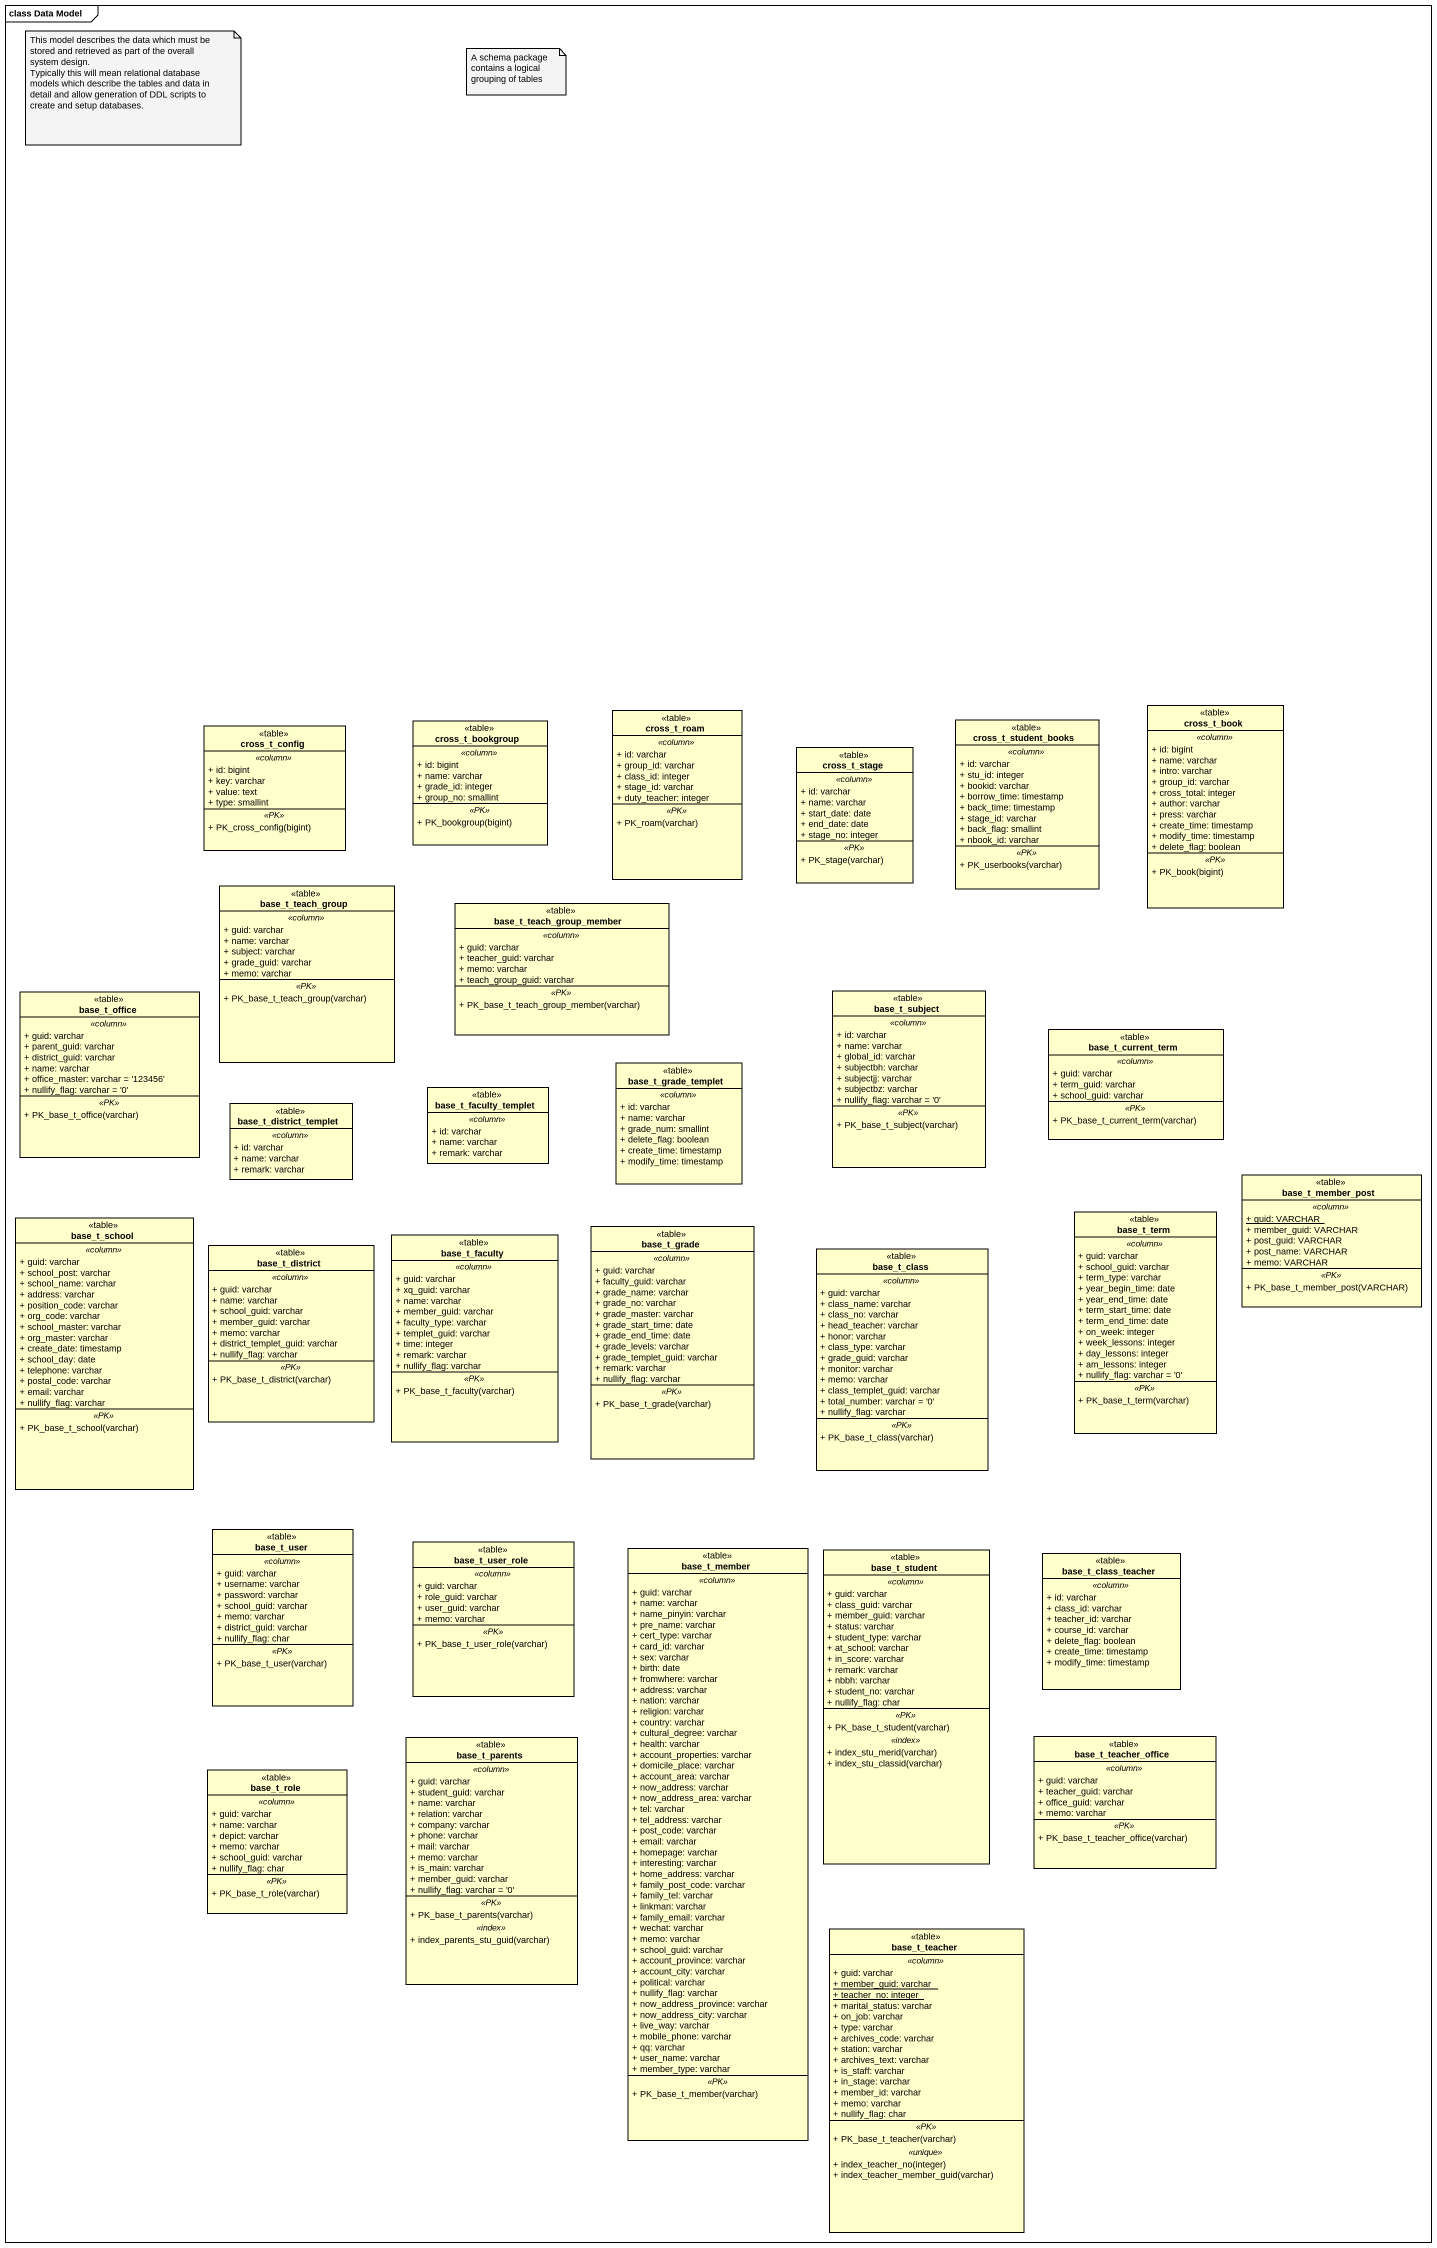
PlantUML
@startuml
mainframe class Data Model
hide circle
hide empty members
skinparam classAttributeIconSize 0
class cross_t_bookgroup <<table>> {
  .. <<column>> ..
  + id: bigint
  + name: varchar
  + grade_id: integer
  + group_no: smallint
  .. <<PK>> ..
  + PK_bookgroup(bigint)
}
class cross_t_roam <<table>> {
  .. <<column>> ..
  + id: varchar
  + group_id: varchar
  + class_id: integer
  + stage_id: varchar
  + duty_teacher: integer
  .. <<PK>> ..
  + PK_roam(varchar)
}
class cross_t_student_books <<table>> {
  .. <<column>> ..
  + id: varchar
  + stu_id: integer
  + bookid: varchar
  + borrow_time: timestamp
  + back_time: timestamp
  + stage_id: varchar
  + back_flag: smallint
  + nbook_id: varchar
  .. <<PK>> ..
  + PK_userbooks(varchar)
}
class cross_t_book <<table>> {
  .. <<column>> ..
  + id: bigint
  + name: varchar
  + intro: varchar
  + group_id: varchar
  + cross_total: integer
  + author: varchar
  + press: varchar
  + create_time: timestamp
  + modify_time: timestamp
  + delete_flag: boolean
  .. <<PK>> ..
  + PK_book(bigint)
}
class cross_t_config <<table>> {
  .. <<column>> ..
  + id: bigint
  + key: varchar
  + value: text
  + type: smallint
  .. <<PK>> ..
  + PK_cross_config(bigint)
}
class cross_t_stage <<table>> {
  .. <<column>> ..
  + id: varchar
  + name: varchar
  + start_date: date
  + end_date: date
  + stage_no: integer
  .. <<PK>> ..
  + PK_stage(varchar)
}
class base_t_teach_group <<table>> {
  .. <<column>> ..
  + guid: varchar
  + name: varchar
  + subject: varchar
  + grade_guid: varchar
  + memo: varchar
  .. <<PK>> ..
  + PK_base_t_teach_group(varchar)
}
class base_t_teach_group_member <<table>> {
  .. <<column>> ..
  + guid: varchar
  + teacher_guid: varchar
  + memo: varchar
  + teach_group_guid: varchar
  .. <<PK>> ..
  + PK_base_t_teach_group_member(varchar)
}
class base_t_office <<table>> {
  .. <<column>> ..
  + guid: varchar
  + parent_guid: varchar
  + district_guid: varchar
  + name: varchar
  + office_master: varchar = '123456'
  + nullify_flag: varchar = '0'
  .. <<PK>> ..
  + PK_base_t_office(varchar)
}
class base_t_subject <<table>> {
  .. <<column>> ..
  + id: varchar
  + name: varchar
  + global_id: varchar
  + subjectbh: varchar
  + subjectjj: varchar
  + subjectbz: varchar
  + nullify_flag: varchar = '0'
  .. <<PK>> ..
  + PK_base_t_subject(varchar)
}
class base_t_current_term <<table>> {
  .. <<column>> ..
  + guid: varchar
  + term_guid: varchar
  + school_guid: varchar
  .. <<PK>> ..
  + PK_base_t_current_term(varchar)
}
class base_t_grade_templet <<table>> {
  .. <<column>> ..
  + id: varchar
  + name: varchar
  + grade_num: smallint
  + delete_flag: boolean
  + create_time: timestamp
  + modify_time: timestamp
}
class base_t_district_templet <<table>> {
  .. <<column>> ..
  + id: varchar
  + name: varchar
  + remark: varchar
}
class base_t_faculty_templet <<table>> {
  .. <<column>> ..
  + id: varchar
  + name: varchar
  + remark: varchar
}
class base_t_member_post <<table>> {
  .. <<column>> ..
  {static} + guid: VARCHAR
  + member_guid: VARCHAR
  + post_guid: VARCHAR
  + post_name: VARCHAR
  + memo: VARCHAR
  .. <<PK>> ..
  + PK_base_t_member_post(VARCHAR)
}
class base_t_school <<table>> {
  .. <<column>> ..
  + guid: varchar
  + school_post: varchar
  + school_name: varchar
  + address: varchar
  + position_code: varchar
  + org_code: varchar
  + school_master: varchar
  + org_master: varchar
  + create_date: timestamp
  + school_day: date
  + telephone: varchar
  + postal_code: varchar
  + email: varchar
  + nullify_flag: varchar
  .. <<PK>> ..
  + PK_base_t_school(varchar)
}
class base_t_term <<table>> {
  .. <<column>> ..
  + guid: varchar
  + school_guid: varchar
  + term_type: varchar
  + year_begin_time: date
  + year_end_time: date
  + term_start_time: date
  + term_end_time: date
  + on_week: integer
  + week_lessons: integer
  + day_lessons: integer
  + am_lessons: integer
  + nullify_flag: varchar = '0'
  .. <<PK>> ..
  + PK_base_t_term(varchar)
}
class base_t_district <<table>> {
  .. <<column>> ..
  + guid: varchar
  + name: varchar
  + school_guid: varchar
  + member_guid: varchar
  + memo: varchar
  + district_templet_guid: varchar
  + nullify_flag: varchar
  .. <<PK>> ..
  + PK_base_t_district(varchar)
}
class base_t_faculty <<table>> {
  .. <<column>> ..
  + guid: varchar
  + xq_guid: varchar
  + name: varchar
  + member_guid: varchar
  + faculty_type: varchar
  + templet_guid: varchar
  + time: integer
  + remark: varchar
  + nullify_flag: varchar
  .. <<PK>> ..
  + PK_base_t_faculty(varchar)
}
class base_t_grade <<table>> {
  .. <<column>> ..
  + guid: varchar
  + faculty_guid: varchar
  + grade_name: varchar
  + grade_no: varchar
  + grade_master: varchar
  + grade_start_time: date
  + grade_end_time: date
  + grade_levels: varchar
  + grade_templet_guid: varchar
  + remark: varchar
  + nullify_flag: varchar
  .. <<PK>> ..
  + PK_base_t_grade(varchar)
}
class base_t_class <<table>> {
  .. <<column>> ..
  + guid: varchar
  + class_name: varchar
  + class_no: varchar
  + head_teacher: varchar
  + honor: varchar
  + class_type: varchar
  + grade_guid: varchar
  + monitor: varchar
  + memo: varchar
  + class_templet_guid: varchar
  + total_number: varchar = '0'
  + nullify_flag: varchar
  .. <<PK>> ..
  + PK_base_t_class(varchar)
}
class base_t_user <<table>> {
  .. <<column>> ..
  + guid: varchar
  + username: varchar
  + password: varchar
  + school_guid: varchar
  + memo: varchar
  + district_guid: varchar
  + nullify_flag: char
  .. <<PK>> ..
  + PK_base_t_user(varchar)
}
class base_t_user_role <<table>> {
  .. <<column>> ..
  + guid: varchar
  + role_guid: varchar
  + user_guid: varchar
  + memo: varchar
  .. <<PK>> ..
  + PK_base_t_user_role(varchar)
}
class base_t_member <<table>> {
  .. <<column>> ..
  + guid: varchar
  + name: varchar
  + name_pinyin: varchar
  + pre_name: varchar
  + cert_type: varchar
  + card_id: varchar
  + sex: varchar
  + birth: date
  + fromwhere: varchar
  + address: varchar
  + nation: varchar
  + religion: varchar
  + country: varchar
  + cultural_degree: varchar
  + health: varchar
  + account_properties: varchar
  + domicile_place: varchar
  + account_area: varchar
  + now_address: varchar
  + now_address_area: varchar
  + tel: varchar
  + tel_address: varchar
  + post_code: varchar
  + email: varchar
  + homepage: varchar
  + interesting: varchar
  + home_address: varchar
  + family_post_code: varchar
  + family_tel: varchar
  + linkman: varchar
  + family_email: varchar
  + wechat: varchar
  + memo: varchar
  + school_guid: varchar
  + account_province: varchar
  + account_city: varchar
  + political: varchar
  + nullify_flag: varchar
  + now_address_province: varchar
  + now_address_city: varchar
  + live_way: varchar
  + mobile_phone: varchar
  + qq: varchar
  + user_name: varchar
  + member_type: varchar
  .. <<PK>> ..
  + PK_base_t_member(varchar)
}
class base_t_student <<table>> {
  .. <<column>> ..
  + guid: varchar
  + class_guid: varchar
  + member_guid: varchar
  + status: varchar
  + student_type: varchar
  + at_school: varchar
  + in_score: varchar
  + remark: varchar
  + nbbh: varchar
  + student_no: varchar
  + nullify_flag: char
  .. <<PK>> ..
  + PK_base_t_student(varchar)
  .. <<index>> ..
  + index_stu_merid(varchar)
  + index_stu_classid(varchar)
}
class base_t_class_teacher <<table>> {
  .. <<column>> ..
  + id: varchar
  + class_id: varchar
  + teacher_id: varchar
  + course_id: varchar
  + delete_flag: boolean
  + create_time: timestamp
  + modify_time: timestamp
}
class base_t_parents <<table>> {
  .. <<column>> ..
  + guid: varchar
  + student_guid: varchar
  + name: varchar
  + relation: varchar
  + company: varchar
  + phone: varchar
  + mail: varchar
  + memo: varchar
  + is_main: varchar
  + member_guid: varchar
  + nullify_flag: varchar = '0'
  .. <<PK>> ..
  + PK_base_t_parents(varchar)
  .. <<index>> ..
  + index_parents_stu_guid(varchar)
}
class base_t_teacher_office <<table>> {
  .. <<column>> ..
  + guid: varchar
  + teacher_guid: varchar
  + office_guid: varchar
  + memo: varchar
  .. <<PK>> ..
  + PK_base_t_teacher_office(varchar)
}
class base_t_role <<table>> {
  .. <<column>> ..
  + guid: varchar
  + name: varchar
  + depict: varchar
  + memo: varchar
  + school_guid: varchar
  + nullify_flag: char
  .. <<PK>> ..
  + PK_base_t_role(varchar)
}
class base_t_teacher <<table>> {
  .. <<column>> ..
  + guid: varchar
  {static} + member_guid: varchar
  {static} + teacher_no: integer
  + marital_status: varchar
  + on_job: varchar
  + type: varchar
  + archives_code: varchar
  + station: varchar
  + archives_text: varchar
  + is_staff: varchar
  + in_stage: varchar
  + member_id: varchar
  + memo: varchar
  + nullify_flag: char
  .. <<PK>> ..
  + PK_base_t_teacher(varchar)
  .. <<unique>> ..
  + index_teacher_no(integer)
  + index_teacher_member_guid(varchar)
}
note as N1
  This model describes the data which must be stored and retrieved as part of the overall system design.
  Typically this will mean relational database models which describe the tables and data in detail and allow generation of DDL scripts to create and setup databases.
end note
note as N2
  A schema package contains a logical grouping of tables
end note
@enduml
